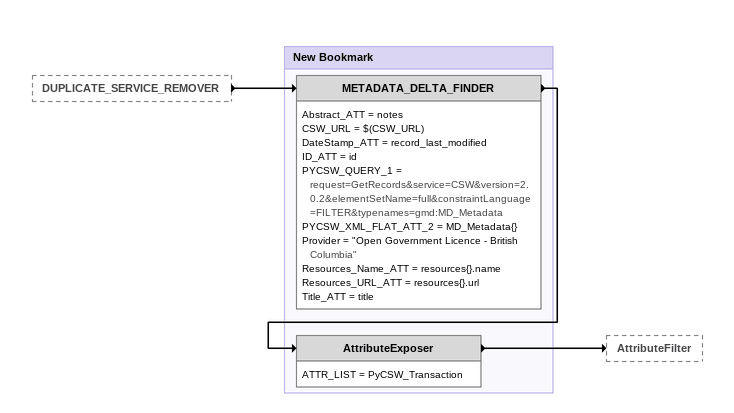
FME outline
DUPLICATE_SERVICE_REMOVER [outside]
    -> METADATA_DELTA_FINDER

Bookmark: New Bookmark
METADATA_DELTA_FINDER
    Abstract_ATT = notes
    CSW_URL = $(CSW_URL)
    DateStamp_ATT = record_last_modified
    ID_ATT = id
    PYCSW_QUERY_1 = request=GetRecords&service=CSW&version=2.0.2&elementSetName=full&constraintLanguage=FILTER&typenames=gmd:MD_Metadata
    PYCSW_XML_FLAT_ATT_2 = MD_Metadata{}
    Provider = "Open Government Licence - British Columbia"
    Resources_Name_ATT = resources{}.name
    Resources_URL_ATT = resources{}.url
    Title_ATT = title
    -> AttributeExposer
AttributeExposer
    ATTR_LIST = PyCSW_Transaction
    -> AttributeFilter
